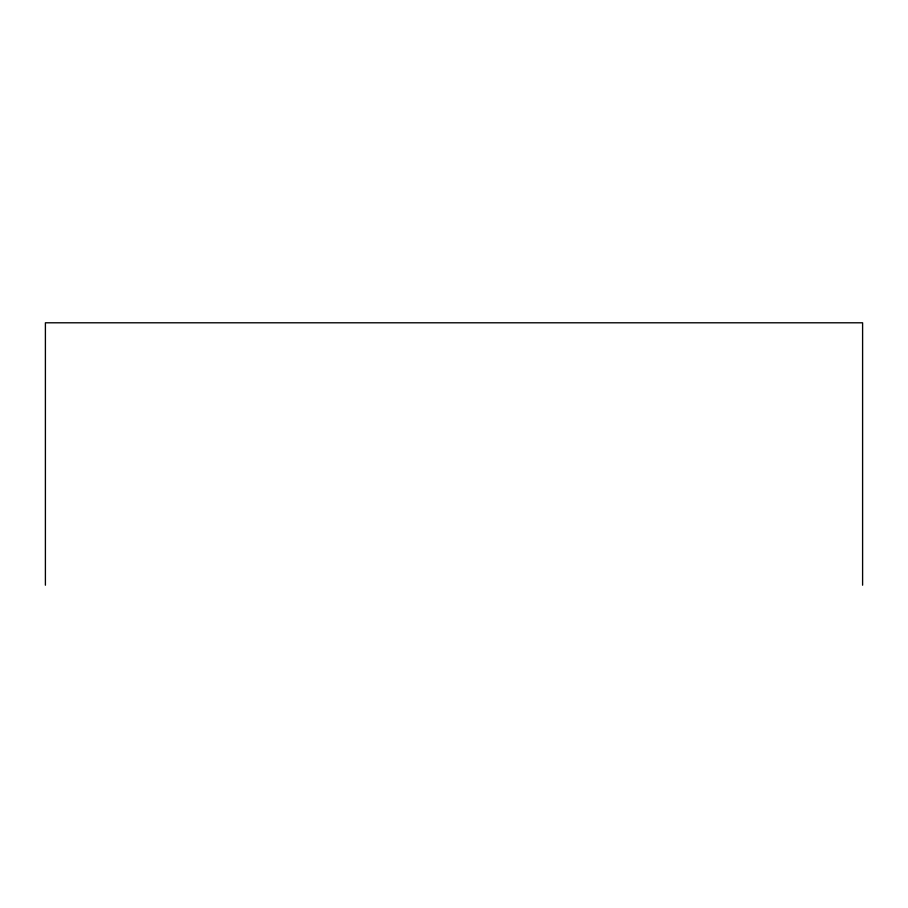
<?xml version="1.0" encoding="UTF-8"?>
<svg xmlns="http://www.w3.org/2000/svg" width="908" height="908" viewBox="0 0 908 908"><rect width="100%" height="100%" fill="white"/><g stroke="black" fill="none" stroke-linecap="round" stroke-linejoin="round"><path stroke-width="1.36" d="M862.6 585.206L862.6 322.794L45.4 322.794L45.4 585.206"/></g></svg>
